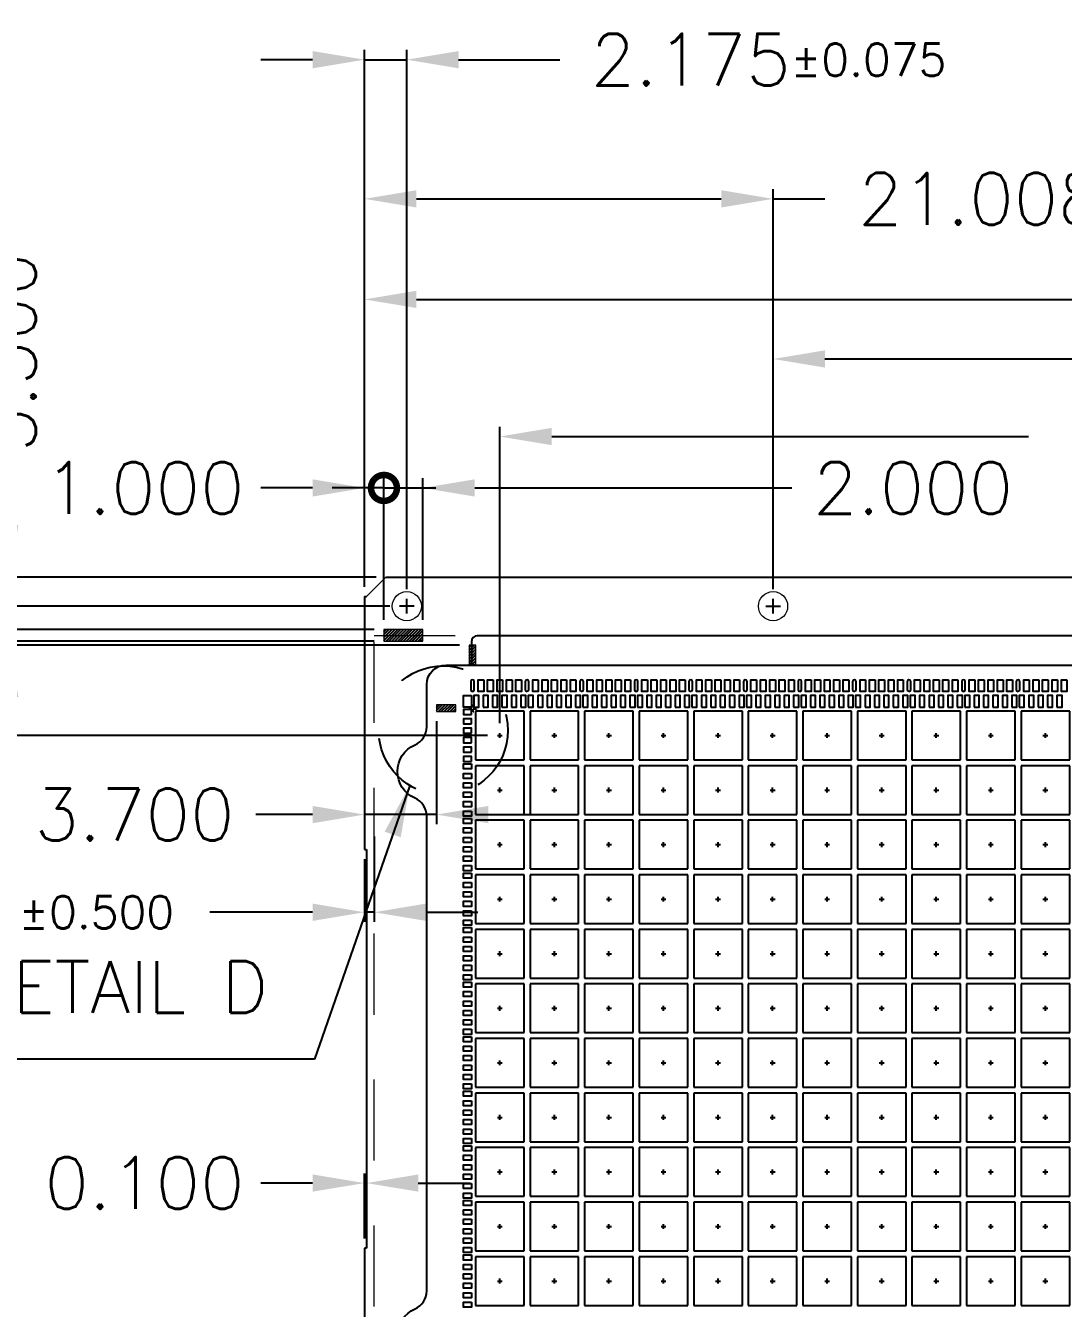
# Model space of a CAD drawing. Header units: millimetres. Extents: x 391.1 to 402, y 88.4 to 94.9.
# Drawn here: x 391.97 to 393.57, y 92.711 to 94.69 of the extents above; entities that cross this region are included whole.
import ezdxf
from ezdxf.enums import TextEntityAlignment as Align

# ---------------------------------------------------------------- set-up
doc = ezdxf.new("R2010")
doc.units = ezdxf.units.MM
doc.header["$LTSCALE"] = 0.5
doc.header["$PDMODE"] = 98
for name, pattern in [('CENTER', [50.8, 31.75, -6.35, 6.35, -6.35]), ('HIDDEN', [0.375, 0.25, -0.125]), ('PHANTOM2', [31.75, 15.875, -3.175, 3.175, -3.175, 3.175, -3.175])]:
    doc.linetypes.add(name, pattern=pattern)
for name, color, linetype in [('1D', 4, 'Continuous'), ('BTM', 7, 'HIDDEN'), ('CEN', 2, 'CENTER'), ('DIM', 3, 'Continuous'), ('MOLD', 6, 'Continuous'), ('PKG', 1, 'PHANTOM2')]:
    doc.layers.add(name, color=color, linetype=linetype)
doc.styles.add('SIMPLEX', font='simplex.shx', dxfattribs={"bigfont": 'AllInOneBig.shx'})
doc.dimstyles.new('SHEET1', dxfattribs={"dimtxt": 0.08, "dimasz": 0.08, "dimexe": 0.015, "dimexo": 0.015, "dimgap": 0.027, "dimtad": 1, "dimdec": 3, "dimlfac": 33.333333, "dimrnd": 0.0005, "dimzin": 1, "dimtxsty": 'SIMPLEX', "dimcen": 0.1905, "dimclrd": 256, "dimclre": 256, "dimclrt": 256, "dimazin": 3, "dimtp": 0.03, "dimtm": 0.05, "dimtfac": 0.8, "dimtdec": 3, "dimtmove": 0, "dimatfit": 3, "dimfxl": 0.05, "dimtzin": 4, "dimlwd": -1, "dimlwe": -1})

# ---------------------------------------------------------------- blocks, each defined once
blk = doc.blocks.new('_DotSmall')
at = {"color": 0, "linetype": 'ByBlock', "const_width": 0.5}
blk.add_lwpolyline([(-0.0625, 0, 1), (0.0625, 0, 1)], format="xyb", close=True, dxfattribs=at)
blk = doc.blocks.new('*D123')
at = {"layer": 'Defpoints', "color": 0, "ltscale": 0.1, "transparency": 16777216}
for p in [(392.4923, 93.9768), (392.4923, 93.8094), (392.5223, 93.7584)]:
    blk.add_point(p, dxfattribs=at)
at = {"layer": 'DIM', "ltscale": 0.1, "transparency": 16777216}
for p, q in [((392.4923, 93.8244), (392.4923, 93.9918)), ((392.5223, 93.7734), (392.5223, 93.9918)), ((392.4123, 93.9768), (392.3323, 93.9768)), ((392.5223, 93.9768), (392.4923, 93.9768)), ((392.5223, 93.9768), (392.6023, 93.9768))]:
    blk.add_line(p, q, dxfattribs=at)
blk.add_solid([(392.4123, 93.9901), (392.4123, 93.9635), (392.4923, 93.9768)], dxfattribs=at)
at = {"layer": 'DIM', "ltscale": 0.1, "transparency": 16777216, "xscale": 0.08, "yscale": 0.08, "zscale": 0.08, "rotation": 179.9999999999998}
blk.add_blockref('_DotSmall', (392.5223, 93.9768), dxfattribs=at)
at = {"layer": 'DIM', "ltscale": 0.1, "transparency": 16777216, "insert": (392.1529, 93.9768), "char_height": 0.08, "attachment_point": 5, "style": 'SIMPLEX'}
blk.add_mtext('\\A1;1.000', dxfattribs=at)
blk = doc.blocks.new('*D124')
at = {"layer": 'Defpoints', "color": 0, "ltscale": 0.1, "transparency": 16777216}
for p in [(392.5823, 93.9768), (392.5223, 93.7584), (392.5823, 93.7584)]:
    blk.add_point(p, dxfattribs=at)
at = {"layer": 'DIM', "ltscale": 0.1, "transparency": 16777216}
for p, q in [((392.5223, 93.7734), (392.5223, 93.9918)), ((392.5823, 93.7734), (392.5823, 93.9918)), ((392.5223, 93.9768), (392.4423, 93.9768)), ((392.5223, 93.9768), (392.5823, 93.9768)), ((392.6623, 93.9768), (393.1514, 93.9768))]:
    blk.add_line(p, q, dxfattribs=at)
blk.add_solid([(392.6623, 93.9901), (392.6623, 93.9635), (392.5823, 93.9768)], dxfattribs=at)
at = {"layer": 'DIM', "ltscale": 0.1, "transparency": 16777216, "xscale": 0.08, "yscale": 0.08, "zscale": 0.08, "rotation": 359.9999999999998}
blk.add_blockref('_DotSmall', (392.5223, 93.9768), dxfattribs=at)
at = {"layer": 'DIM', "ltscale": 0.1, "transparency": 16777216, "insert": (393.3384, 93.9768), "char_height": 0.08, "attachment_point": 5, "style": 'SIMPLEX'}
blk.add_mtext('\\A1;2.000', dxfattribs=at)
blk = doc.blocks.new('*D125')
at = {"layer": 'Defpoints', "color": 0, "ltscale": 0.1, "transparency": 16777216}
for p in [(393.1225, 94.4227), (392.4923, 93.8094), (393.1225, 93.8056)]:
    blk.add_point(p, dxfattribs=at)
at = {"layer": 'DIM', "ltscale": 0.1, "transparency": 16777216}
for p, q in [((392.4923, 93.8244), (392.4923, 94.4377)), ((393.1225, 93.8206), (393.1225, 94.4377)), ((392.5723, 94.4227), (393.0425, 94.4227)), ((393.1225, 94.4227), (393.2025, 94.4227))]:
    blk.add_line(p, q, dxfattribs=at)
for points in [[(392.5723, 94.436), (392.5723, 94.4093), (392.4923, 94.4227)], [(393.0425, 94.436), (393.0425, 94.4093), (393.1225, 94.4227)]]:
    blk.add_solid(points, dxfattribs=at)
at = {"layer": 'DIM', "ltscale": 0.1, "transparency": 16777216, "insert": (393.5623, 94.4227), "char_height": 0.08, "attachment_point": 5, "style": 'SIMPLEX'}
blk.add_mtext('\\A1;21.008\\H0.05;%%P0.075', dxfattribs=at)
blk = doc.blocks.new('*D126')
at = {"layer": 'Defpoints', "color": 0, "ltscale": 0.1, "transparency": 16777216}
for p in [(392.5575, 94.6373), (392.4923, 93.8094), (392.5575, 93.8056)]:
    blk.add_point(p, dxfattribs=at)
at = {"layer": 'DIM', "ltscale": 0.1, "transparency": 16777216}
for p, q in [((392.4923, 93.8244), (392.4923, 94.6523)), ((392.5575, 93.8206), (392.5575, 94.6523)), ((392.4123, 94.6373), (392.3323, 94.6373)), ((392.4923, 94.6373), (392.5575, 94.6373)), ((392.6375, 94.6373), (392.7937, 94.6373))]:
    blk.add_line(p, q, dxfattribs=at)
for points in [[(392.4123, 94.6506), (392.4123, 94.624), (392.4923, 94.6373)], [(392.6375, 94.6506), (392.6375, 94.624), (392.5575, 94.6373)]]:
    blk.add_solid(points, dxfattribs=at)
at = {"layer": 'DIM', "ltscale": 0.1, "transparency": 16777216, "insert": (393.1155, 94.6373), "char_height": 0.08, "attachment_point": 5, "style": 'SIMPLEX'}
blk.add_mtext('\\A1;2.175\\H0.05;%%P0.075', dxfattribs=at)
blk = doc.blocks.new('*D127')
at = {"layer": 'Defpoints', "color": 0, "ltscale": 0.1, "transparency": 16777216}
for p in [(391.9451, 93.8394), (392.5253, 93.8394), (392.6537, 93.7344)]:
    blk.add_point(p, dxfattribs=at)
at = {"layer": 'DIM', "ltscale": 0.1, "transparency": 16777216}
for p, q in [((391.9451, 93.9194), (391.9451, 93.9994)), ((392.5103, 93.8394), (391.9301, 93.8394)), ((391.9451, 93.7344), (391.9451, 93.8394)), ((392.6387, 93.7344), (391.9301, 93.7344)), ((391.9451, 93.6544), (391.9451, 93.5744))]:
    blk.add_line(p, q, dxfattribs=at)
for points in [[(391.9317, 93.9194), (391.9584, 93.9194), (391.9451, 93.8394)], [(391.9317, 93.6544), (391.9584, 93.6544), (391.9451, 93.7344)]]:
    blk.add_solid(points, dxfattribs=at)
at = {"layer": 'DIM', "ltscale": 0.1, "transparency": 16777216, "insert": (391.9451, 94.1864), "char_height": 0.08, "attachment_point": 5, "rotation": 90, "style": 'SIMPLEX'}
blk.add_mtext('\\A1;3.500', dxfattribs=at)
blk = doc.blocks.new('*D128')
at = {"layer": 'Defpoints', "color": 0, "ltscale": 0.1, "transparency": 16777216}
for p in [(391.8369, 93.8394), (392.5253, 93.8394), (392.5463, 93.7944)]:
    blk.add_point(p, dxfattribs=at)
at = {"layer": 'DIM', "ltscale": 0.1, "transparency": 16777216}
for p, q in [((391.8369, 93.9194), (391.8369, 93.9994)), ((392.5103, 93.8394), (391.8219, 93.8394)), ((391.8369, 93.7944), (391.8369, 93.8394)), ((392.5313, 93.7944), (391.8219, 93.7944)), ((391.8369, 93.7144), (391.8369, 93.6344))]:
    blk.add_line(p, q, dxfattribs=at)
for points in [[(391.8235, 93.9194), (391.8502, 93.9194), (391.8369, 93.8394)], [(391.8235, 93.7144), (391.8502, 93.7144), (391.8369, 93.7944)]]:
    blk.add_solid(points, dxfattribs=at)
at = {"layer": 'DIM', "ltscale": 0.1, "transparency": 16777216, "insert": (391.8369, 94.3212), "char_height": 0.08, "attachment_point": 5, "rotation": 90, "style": 'SIMPLEX'}
blk.add_mtext('\\A1;1.500\\H0.05;%%P0.025', dxfattribs=at)
blk = doc.blocks.new('*D129')
at = {"layer": 'Defpoints', "color": 0, "ltscale": 0.1, "transparency": 16777216}
for p in [(391.7283, 93.8394), (392.5253, 93.8394), (392.5223, 93.7584)]:
    blk.add_point(p, dxfattribs=at)
at = {"layer": 'DIM', "ltscale": 0.1, "transparency": 16777216}
for p, q in [((391.7283, 93.9194), (391.7283, 93.9994)), ((392.5103, 93.8394), (391.7133, 93.8394)), ((391.7283, 93.7584), (391.7283, 93.8394)), ((392.5073, 93.7584), (391.7133, 93.7584)), ((391.7283, 93.6784), (391.7283, 93.5984))]:
    blk.add_line(p, q, dxfattribs=at)
for points in [[(391.7149, 93.9194), (391.7416, 93.9194), (391.7283, 93.8394)], [(391.7149, 93.6784), (391.7416, 93.6784), (391.7283, 93.7584)]]:
    blk.add_solid(points, dxfattribs=at)
at = {"layer": 'DIM', "ltscale": 0.1, "transparency": 16777216, "insert": (391.7283, 94.1864), "char_height": 0.08, "attachment_point": 5, "rotation": 90, "style": 'SIMPLEX'}
blk.add_mtext('\\A1;2.700', dxfattribs=at)
blk = doc.blocks.new('*D130')
at = {"layer": 'Defpoints', "color": 0, "ltscale": 0.1, "transparency": 16777216}
for p in [(391.6167, 93.7584), (392.5223, 93.7584), (392.5223, 93.7404)]:
    blk.add_point(p, dxfattribs=at)
at = {"layer": 'DIM', "ltscale": 0.1, "transparency": 16777216}
for p, q in [((391.6167, 93.8384), (391.6167, 93.9184)), ((392.5073, 93.7584), (391.6017, 93.7584)), ((391.6167, 93.7404), (391.6167, 93.7584)), ((392.5073, 93.7404), (391.6017, 93.7404)), ((391.6167, 93.6604), (391.6167, 93.5804))]:
    blk.add_line(p, q, dxfattribs=at)
for points in [[(391.6034, 93.8384), (391.6301, 93.8384), (391.6167, 93.7584)], [(391.6034, 93.6604), (391.6301, 93.6604), (391.6167, 93.7404)]]:
    blk.add_solid(points, dxfattribs=at)
at = {"layer": 'DIM', "ltscale": 0.1, "transparency": 16777216, "insert": (391.6167, 94.1054), "char_height": 0.08, "attachment_point": 5, "rotation": 90, "style": 'SIMPLEX'}
blk.add_mtext('\\A1;0.600', dxfattribs=at)
blk = doc.blocks.new('*D131')
at = {"layer": 'Defpoints', "color": 0, "ltscale": 0.1, "transparency": 16777216}
for p in [(391.186, 93.8394), (392.5253, 93.8394), (392.5253, 91.4994)]:
    blk.add_point(p, dxfattribs=at)
at = {"layer": 'DIM', "ltscale": 0.1, "transparency": 16777216}
for p, q in [((392.5103, 93.8394), (391.171, 93.8394)), ((391.186, 93.7594), (391.186, 93.0369)), ((391.186, 91.5794), (391.186, 92.3019)), ((392.5103, 91.4994), (391.171, 91.4994))]:
    blk.add_line(p, q, dxfattribs=at)
for points in [[(391.1726, 93.7594), (391.1993, 93.7594), (391.186, 93.8394)], [(391.1726, 91.5794), (391.1993, 91.5794), (391.186, 91.4994)]]:
    blk.add_solid(points, dxfattribs=at)
at = {"layer": 'DIM', "ltscale": 0.1, "transparency": 16777216, "insert": (391.186, 92.6694), "char_height": 0.08, "attachment_point": 5, "rotation": 90, "style": 'SIMPLEX'}
blk.add_mtext('\\A1;78.000\\H0.05;%%P0.050', dxfattribs=at)
blk = doc.blocks.new('*D132')
at = {"layer": 'Defpoints', "color": 0, "ltscale": 0.1, "transparency": 16777216}
for p in [(392.6972, 93.595), (391.3269, 91.7437), (392.6972, 91.7437)]:
    blk.add_point(p, dxfattribs=at)
at = {"layer": 'DIM', "ltscale": 0.1, "transparency": 16777216}
for p, q in [((392.6822, 93.595), (391.3119, 93.595)), ((391.3269, 93.515), (391.3269, 93.4059)), ((391.3269, 91.8237), (391.3269, 91.9329)), ((392.6822, 91.7437), (391.3119, 91.7437))]:
    blk.add_line(p, q, dxfattribs=at)
for points in [[(391.3136, 93.515), (391.3402, 93.515), (391.3269, 93.595)], [(391.3136, 91.8237), (391.3402, 91.8237), (391.3269, 91.7437)]]:
    blk.add_solid(points, dxfattribs=at)
at = {"layer": 'DIM', "ltscale": 0.1, "transparency": 16777216, "insert": (391.3269, 92.6694), "char_height": 0.08, "attachment_point": 5, "rotation": 90, "style": 'SIMPLEX'}
blk.add_mtext('\\A1;(2.805{\\H0.05;%%p0.025}X22=)61.710', dxfattribs=at)
blk = doc.blocks.new('*D133')
at = {"layer": 'Defpoints', "color": 0, "ltscale": 0.1, "transparency": 16777216}
for p in [(392.4923, 93.6441), (392.6033, 93.6319), (392.6033, 93.473)]:
    blk.add_point(p, dxfattribs=at)
at = {"layer": 'DIM', "ltscale": 0.1, "transparency": 16777216}
for p, q in [((392.4923, 93.6291), (392.4923, 93.458)), ((392.6033, 93.6169), (392.6033, 93.458)), ((392.4123, 93.473), (392.3245, 93.473)), ((392.6033, 93.473), (392.4923, 93.473)), ((392.6833, 93.473), (392.7633, 93.473))]:
    blk.add_line(p, q, dxfattribs=at)
for points in [[(392.4123, 93.4863), (392.4123, 93.4597), (392.4923, 93.473)], [(392.6833, 93.4863), (392.6833, 93.4597), (392.6033, 93.473)]]:
    blk.add_solid(points, dxfattribs=at)
at = {"layer": 'DIM', "ltscale": 0.1, "transparency": 16777216, "insert": (392.1375, 93.473), "char_height": 0.08, "attachment_point": 5, "style": 'SIMPLEX'}
blk.add_mtext('\\A1;3.700', dxfattribs=at)
blk = doc.blocks.new('*D134')
at = {"layer": 'Defpoints', "color": 0, "ltscale": 0.1, "transparency": 16777216}
for p in [(392.5073, 93.4541), (392.4923, 93.4194), (392.5073, 93.3224)]:
    blk.add_point(p, dxfattribs=at)
at = {"layer": 'DIM', "ltscale": 0.1, "transparency": 16777216}
for p, q in [((392.5073, 93.4391), (392.5073, 93.3074)), ((392.4923, 93.4044), (392.4923, 93.3074)), ((392.4123, 93.3224), (392.2537, 93.3224)), ((392.5073, 93.3224), (392.4923, 93.3224)), ((392.5873, 93.3224), (392.6673, 93.3224))]:
    blk.add_line(p, q, dxfattribs=at)
for points in [[(392.4123, 93.3357), (392.4123, 93.309), (392.4923, 93.3224)], [(392.5873, 93.3357), (392.5873, 93.309), (392.5073, 93.3224)]]:
    blk.add_solid(points, dxfattribs=at)
at = {"layer": 'DIM', "ltscale": 0.1, "transparency": 16777216, "insert": (391.9243, 93.3224), "char_height": 0.08, "attachment_point": 5, "style": 'SIMPLEX'}
blk.add_mtext('\\A1;0.500\\H0.05;%%p0.500', dxfattribs=at)
blk = doc.blocks.new('*D140')
at = {"layer": 'Defpoints', "color": 0, "ltscale": 0.1, "transparency": 16777216}
for p in [(396.1511, 94.0561), (392.701, 93.5988), (396.1511, 93.5988)]:
    blk.add_point(p, dxfattribs=at)
at = {"layer": 'DIM', "ltscale": 0.1, "transparency": 16777216}
for p, q in [((392.701, 93.6138), (392.701, 94.0711)), ((396.1511, 93.6138), (396.1511, 94.0711)), ((392.781, 94.0561), (393.5167, 94.0561)), ((396.0711, 94.0561), (395.3354, 94.0561))]:
    blk.add_line(p, q, dxfattribs=at)
for points in [[(392.781, 94.0694), (392.781, 94.0428), (392.701, 94.0561)], [(396.0711, 94.0694), (396.0711, 94.0428), (396.1511, 94.0561)]]:
    blk.add_solid(points, dxfattribs=at)
at = {"layer": 'DIM', "ltscale": 0.1, "transparency": 16777216, "insert": (394.4261, 94.0561), "char_height": 0.08, "attachment_point": 5, "style": 'SIMPLEX'}
blk.add_mtext('\\A1;(2.805{\\H0.05;%%P0.025}X41=)115.005{\\H0.05;%%P0.050}', dxfattribs=at)
blk = doc.blocks.new('*D142')
at = {"layer": 'Defpoints', "color": 0, "ltscale": 0.1, "transparency": 16777216}
for p in [(400.2323, 94.2676), (392.4923, 93.8094), (400.2323, 93.8094)]:
    blk.add_point(p, dxfattribs=at)
at = {"layer": 'DIM', "ltscale": 0.1, "transparency": 16777216}
for p, q in [((392.4923, 93.8244), (392.4923, 94.2826)), ((400.2323, 93.8244), (400.2323, 94.2826)), ((392.5723, 94.2676), (395.0168, 94.2676)), ((400.1523, 94.2676), (395.8184, 94.2676))]:
    blk.add_line(p, q, dxfattribs=at)
for points in [[(392.5723, 94.2809), (392.5723, 94.2543), (392.4923, 94.2676)], [(400.1523, 94.2809), (400.1523, 94.2543), (400.2323, 94.2676)]]:
    blk.add_solid(points, dxfattribs=at)
at = {"layer": 'DIM', "ltscale": 0.1, "transparency": 16777216, "insert": (395.4176, 94.2676), "char_height": 0.08, "attachment_point": 5, "style": 'SIMPLEX'}
blk.add_mtext('\\A1;258.000\\H0.05;%%p0.100', dxfattribs=at)
blk = doc.blocks.new('*D155')
at = {"layer": 'Defpoints', "color": 0, "ltscale": 0.1, "transparency": 16777216}
for p in [(399.602, 94.1757), (393.1225, 93.8056), (399.602, 93.8056)]:
    blk.add_point(p, dxfattribs=at)
at = {"layer": 'DIM', "ltscale": 0.1, "transparency": 16777216}
for p, q in [((393.1225, 93.8206), (393.1225, 94.1907)), ((399.602, 93.8206), (399.602, 94.1907)), ((393.2025, 94.1757), (396.4193, 94.1757)), ((399.522, 94.1757), (398.2991, 94.1757))]:
    blk.add_line(p, q, dxfattribs=at)
for points in [[(393.2025, 94.189), (393.2025, 94.1624), (393.1225, 94.1757)], [(399.522, 94.189), (399.522, 94.1624), (399.602, 94.1757)]]:
    blk.add_solid(points, dxfattribs=at)
at = {"layer": 'DIM', "ltscale": 0.1, "transparency": 16777216, "insert": (397.3592, 94.1757), "char_height": 0.08, "attachment_point": 5, "style": 'SIMPLEX'}
blk.add_mtext('\\A1;(19.635{\\H0.05;%%P0.025}X11=)215.985{\\H0.05;%%P0.050}', dxfattribs=at)
blk = doc.blocks.new('*D158')
at = {"layer": 'Defpoints', "color": 0, "ltscale": 0.1, "transparency": 16777216}
for p in [(392.4923, 92.9047), (392.4923, 92.8044), (392.4953, 92.8044)]:
    blk.add_point(p, dxfattribs=at)
at = {"layer": 'DIM', "linetype": 'ByBlock', "ltscale": 0.1, "transparency": 16777216}
for p, q in [((392.4123, 92.9047), (392.3323, 92.9047)), ((392.4923, 92.8194), (392.4923, 92.9197)), ((392.4953, 92.9047), (392.4923, 92.9047)), ((392.4953, 92.8194), (392.4953, 92.9197)), ((392.5753, 92.9047), (392.6553, 92.9047))]:
    blk.add_line(p, q, dxfattribs=at)
at = {"layer": 'DIM', "ltscale": 0.1, "transparency": 16777216}
for points in [[(392.4123, 92.918), (392.4123, 92.8914), (392.4923, 92.9047)], [(392.5753, 92.918), (392.5753, 92.8914), (392.4953, 92.9047)]]:
    blk.add_solid(points, dxfattribs=at)
at = {"layer": 'DIM', "ltscale": 0.1, "transparency": 16777216, "insert": (392.1529, 92.9047), "char_height": 0.08, "attachment_point": 5, "style": 'SIMPLEX'}
blk.add_mtext('\\A1;0.100', dxfattribs=at)
blk = doc.blocks.new('*U101')
at = {"layer": 'CEN', "ltscale": 0.005}
for p, q in [((-0.00375, 0), (0.00375, 0)), ((0, -0.00375), (0, 0.00375))]:
    blk.add_line(p, q, dxfattribs=at)
at = {"layer": 'PKG', "ltscale": 0.05}
blk.add_lwpolyline([(-0.0375, -0.0375), (0.0375, -0.0375), (0.0375, 0.0375), (-0.0375, 0.0375)], close=True, dxfattribs=at)
blk = doc.blocks.new('*U102')
at = {"color": 0, "linetype": 'ByBlock', "lineweight": -2, "transparency": 16777216}
for p in [(0, 1.8513), (0.08415, 1.8513), (0.1683, 1.8513), (0.25245, 1.8513), (0.3366, 1.8513), (0.42075, 1.8513), (0.5049, 1.8513), (0.58905, 1.8513), (0.6732, 1.8513), (0.75735, 1.8513), (0.8415, 1.8513), (0, 1.76715), (0.08415, 1.76715), (0.1683, 1.76715), (0.25245, 1.76715), (0.3366, 1.76715), (0.42075, 1.76715), (0.5049, 1.76715), (0.58905, 1.76715), (0.6732, 1.76715), (0.75735, 1.76715), (0.8415, 1.76715), (0, 1.683), (0.08415, 1.683), (0.1683, 1.683), (0.25245, 1.683), (0.3366, 1.683), (0.42075, 1.683), (0.5049, 1.683), (0.58905, 1.683), (0.6732, 1.683), (0.75735, 1.683), (0.8415, 1.683), (0, 1.59885), (0.08415, 1.59885), (0.1683, 1.59885), (0.25245, 1.59885), (0.3366, 1.59885), (0.42075, 1.59885), (0.5049, 1.59885), (0.58905, 1.59885), (0.6732, 1.59885), (0.75735, 1.59885), (0.8415, 1.59885), (0, 1.5147), (0.08415, 1.5147), (0.1683, 1.5147), (0.25245, 1.5147), (0.3366, 1.5147), (0.42075, 1.5147), (0.5049, 1.5147), (0.58905, 1.5147), (0.6732, 1.5147), (0.75735, 1.5147), (0.8415, 1.5147), (0, 1.43055), (0.08415, 1.43055), (0.1683, 1.43055), (0.25245, 1.43055), (0.3366, 1.43055), (0.42075, 1.43055), (0.5049, 1.43055), (0.58905, 1.43055), (0.6732, 1.43055), (0.75735, 1.43055), (0.8415, 1.43055), (0, 1.3464), (0.08415, 1.3464), (0.1683, 1.3464), (0.25245, 1.3464), (0.3366, 1.3464), (0.42075, 1.3464), (0.5049, 1.3464), (0.58905, 1.3464), (0.6732, 1.3464), (0.75735, 1.3464), (0.8415, 1.3464), (0, 1.26225), (0.08415, 1.26225), (0.1683, 1.26225), (0.25245, 1.26225), (0.3366, 1.26225), (0.42075, 1.26225), (0.5049, 1.26225), (0.58905, 1.26225), (0.6732, 1.26225), (0.75735, 1.26225), (0.8415, 1.26225), (0, 1.1781), (0.08415, 1.1781), (0.1683, 1.1781), (0.25245, 1.1781), (0.3366, 1.1781), (0.42075, 1.1781), (0.5049, 1.1781), (0.58905, 1.1781), (0.6732, 1.1781), (0.75735, 1.1781), (0.8415, 1.1781), (0, 1.09395), (0.08415, 1.09395), (0.1683, 1.09395), (0.25245, 1.09395), (0.3366, 1.09395), (0.42075, 1.09395), (0.5049, 1.09395), (0.58905, 1.09395), (0.6732, 1.09395), (0.75735, 1.09395), (0.8415, 1.09395), (0, 1.0098), (0.08415, 1.0098), (0.1683, 1.0098), (0.25245, 1.0098), (0.3366, 1.0098), (0.42075, 1.0098), (0.5049, 1.0098), (0.58905, 1.0098), (0.6732, 1.0098), (0.75735, 1.0098), (0.8415, 1.0098)]:
    blk.add_blockref('*U101', p, dxfattribs=at)

msp = doc.modelspace()

# ---------------------------------------------------------------- hatches: boundary and pattern name
at = {"ltscale": 0.1}
h = msp.add_hatch(dxfattribs=at)
h.set_pattern_fill('ANSI31', color=256, scale=0.001, style=0)
h.set_pattern_definition([(45, (396.3622512, 92.6693945), (-0.002245064, 0.002245064), [])])
h.paths.add_polyline_path([(392.582251, 93.758395), (392.522251, 93.758395), (392.522251, 93.749395), (392.582251, 93.749395)])
h.paths.add_polyline_path([(392.582251, 93.749395), (392.522251, 93.749395), (392.522251, 93.740395), (392.582251, 93.740395)])
h = msp.add_hatch(dxfattribs=at)
h.set_pattern_fill('ANSI31', color=256, scale=0.001, style=0)
h.set_pattern_definition([(45, (396.275101, 92.6693945), (-0.002245064, 0.002245064), [])])
h.paths.add_polyline_path([(392.664151, 93.734395), (392.653651, 93.734395), (392.653651, 93.718645), (392.664151, 93.718645)])
h.paths.add_polyline_path([(392.664151, 93.718645), (392.653651, 93.718645), (392.653651, 93.711412), (392.664151, 93.711412)])
h.paths.add_polyline_path([(392.664151, 93.711412), (392.653651, 93.711412), (392.653651, 93.704395), (392.664151, 93.704395)])
h = msp.add_hatch(dxfattribs=at)
h.set_pattern_fill('ANSI31', color=256, scale=0.001, style=0)
h.set_pattern_definition([(45, (396.3712518, 92.6687154), (-0.002245064, 0.002245064), [])])
h.paths.add_polyline_path([(392.633251, 93.63187), (392.603251, 93.63187), (392.603251, 93.64237), (392.633251, 93.64237)])

# ---------------------------------------------------------------- linework, layer by layer
at = {"lineweight": 0, "ltscale": 0.1}
msp.add_line((392.525251, 93.839395), (392.495251, 93.809395), dxfattribs=at)
at = {"ltscale": 0.3}
for p, q in [((392.525251, 93.839395), (400.199251, 93.839395)), ((392.492251, 93.809395), (392.492251, 93.419395)), ((392.495251, 92.804395), (392.492251, 92.804395)), ((392.492251, 92.804395), (392.492251, 92.534395))]:
    msp.add_line(p, q, dxfattribs=at)
at = {"ltscale": 0.1}
for p, q in [((392.492251, 93.809395), (392.495251, 93.809395)), ((392.492251, 93.419395), (392.495251, 93.419395)), ((392.495251, 93.419395), (392.495251, 92.804395))]:
    msp.add_line(p, q, dxfattribs=at)
at = {"color": 1, "ltscale": 0.1}
for p, q in [((392.568751, 93.794395), (392.546251, 93.794395)), ((392.557501, 93.783145), (392.557501, 93.805645)), ((393.111226, 93.794395), (393.133726, 93.794395)), ((393.122476, 93.783145), (393.122476, 93.805645))]:
    msp.add_line(p, q, dxfattribs=at)
at = {"linetype": 'HIDDEN', "lineweight": 0}
for points in [[(392.582251, 93.758395), (392.522251, 93.758395), (392.522251, 93.740395), (392.582251, 93.740395)], [(392.653651, 93.704395), (392.664151, 93.704395), (392.664151, 93.734395), (392.653651, 93.734395)], [(392.603251, 93.64237), (392.603251, 93.63187), (392.633251, 93.63187), (392.633251, 93.64237)]]:
    msp.add_lwpolyline(points, close=True, dxfattribs=at)
at = {"color": 2, "linetype": 'HIDDEN', "lineweight": 0}
msp.add_lwpolyline([(392.507251, 93.749395), (400.217251, 93.749395), (400.217251, 91.589395), (392.507251, 91.589395)], close=True, dxfattribs=at)
at = {"color": 6, "linetype": 'Continuous', "lineweight": 25}
msp.add_lwpolyline([(396.194852, 93.703645), (396.194852, 93.739645, 0.41421356), (396.185852, 93.748645), (392.666251, 93.748645, 0.41421356), (392.657251, 93.739645), (392.657251, 93.703645)], format="xyb", dxfattribs=at)
at = {"ltscale": 0.1}
for points in [[(392.658901, 93.66292), (392.658901, 93.66292, 0.41421356), (392.661601, 93.66562), (392.661601, 93.67822, 0.41421356), (392.658901, 93.68092), (392.658901, 93.68092, 0.41421356), (392.656201, 93.67822), (392.656201, 93.66562, 0.41421356)], [(392.743051, 93.66292), (392.743051, 93.66292, 0.41421356), (392.745751, 93.66562), (392.745751, 93.67822, 0.41421356), (392.743051, 93.68092), (392.743051, 93.68092, 0.41421356), (392.740351, 93.67822), (392.740351, 93.66562, 0.41421356)], [(392.827201, 93.66292), (392.827201, 93.66292, 0.41421356), (392.829901, 93.66562), (392.829901, 93.67822, 0.41421356), (392.827201, 93.68092), (392.827201, 93.68092, 0.41421356), (392.824501, 93.67822), (392.824501, 93.66562, 0.41421356)], [(392.911351, 93.66292), (392.911351, 93.66292, 0.41421356), (392.914051, 93.66562), (392.914051, 93.67822, 0.41421356), (392.911351, 93.68092), (392.911351, 93.68092, 0.41421356), (392.908651, 93.67822), (392.908651, 93.66562, 0.41421356)], [(392.995501, 93.66292), (392.995501, 93.66292, 0.41421356), (392.998201, 93.66562), (392.998201, 93.67822, 0.41421356), (392.995501, 93.68092), (392.995501, 93.68092, 0.41421356), (392.992801, 93.67822), (392.992801, 93.66562, 0.41421356)], [(393.079651, 93.66292), (393.079651, 93.66292, 0.41421356), (393.082351, 93.66562), (393.082351, 93.67822, 0.41421356), (393.079651, 93.68092), (393.079651, 93.68092, 0.41421356), (393.076951, 93.67822), (393.076951, 93.66562, 0.41421356)], [(393.163801, 93.66292), (393.163801, 93.66292, 0.41421356), (393.166501, 93.66562), (393.166501, 93.67822, 0.41421356), (393.163801, 93.68092), (393.163801, 93.68092, 0.41421356), (393.161101, 93.67822), (393.161101, 93.66562, 0.41421356)], [(393.247951, 93.66292), (393.247951, 93.66292, 0.41421356), (393.250651, 93.66562), (393.250651, 93.67822, 0.41421356), (393.247951, 93.68092), (393.247951, 93.68092, 0.41421356), (393.245251, 93.67822), (393.245251, 93.66562, 0.41421356)], [(393.332101, 93.66292), (393.332101, 93.66292, 0.41421356), (393.334801, 93.66562), (393.334801, 93.67822, 0.41421356), (393.332101, 93.68092), (393.332101, 93.68092, 0.41421356), (393.329401, 93.67822), (393.329401, 93.66562, 0.41421356)], [(393.416251, 93.66292), (393.416251, 93.66292, 0.41421356), (393.418951, 93.66562), (393.418951, 93.67822, 0.41421356), (393.416251, 93.68092), (393.416251, 93.68092, 0.41421356), (393.413551, 93.67822), (393.413551, 93.66562, 0.41421356)], [(393.500401, 93.66292), (393.500401, 93.66292, 0.41421356), (393.503101, 93.66562), (393.503101, 93.67822, 0.41421356), (393.500401, 93.68092), (393.500401, 93.68092, 0.41421356), (393.497701, 93.67822), (393.497701, 93.66562, 0.41421356)]]:
    msp.add_lwpolyline(points, format="xyb", close=True, dxfattribs=at)
for points in [[(392.676151, 93.68092), (392.676151, 93.66292), (392.667601, 93.66292), (392.667601, 93.68092)], [(392.690701, 93.68092), (392.690701, 93.66292), (392.682151, 93.66292), (392.682151, 93.68092)], [(392.705251, 93.68092), (392.705251, 93.66292), (392.696701, 93.66292), (392.696701, 93.68092)], [(392.719801, 93.68092), (392.719801, 93.66292), (392.711251, 93.66292), (392.711251, 93.68092)], [(392.734351, 93.68092), (392.734351, 93.66292), (392.725801, 93.66292), (392.725801, 93.68092)], [(392.760301, 93.68092), (392.760301, 93.66292), (392.751751, 93.66292), (392.751751, 93.68092)], [(392.774851, 93.68092), (392.774851, 93.66292), (392.766301, 93.66292), (392.766301, 93.68092)], [(392.789401, 93.68092), (392.789401, 93.66292), (392.780851, 93.66292), (392.780851, 93.68092)], [(392.803951, 93.68092), (392.803951, 93.66292), (392.795401, 93.66292), (392.795401, 93.68092)], [(392.818501, 93.68092), (392.818501, 93.66292), (392.809951, 93.66292), (392.809951, 93.68092)], [(392.844451, 93.68092), (392.844451, 93.66292), (392.835901, 93.66292), (392.835901, 93.68092)], [(392.859001, 93.68092), (392.859001, 93.66292), (392.850451, 93.66292), (392.850451, 93.68092)], [(392.873551, 93.68092), (392.873551, 93.66292), (392.865001, 93.66292), (392.865001, 93.68092)], [(392.888101, 93.68092), (392.888101, 93.66292), (392.879551, 93.66292), (392.879551, 93.68092)], [(392.902651, 93.68092), (392.902651, 93.66292), (392.894101, 93.66292), (392.894101, 93.68092)], [(392.928601, 93.68092), (392.928601, 93.66292), (392.920051, 93.66292), (392.920051, 93.68092)], [(392.943151, 93.68092), (392.943151, 93.66292), (392.934601, 93.66292), (392.934601, 93.68092)], [(392.957701, 93.68092), (392.957701, 93.66292), (392.949151, 93.66292), (392.949151, 93.68092)], [(392.972251, 93.68092), (392.972251, 93.66292), (392.963701, 93.66292), (392.963701, 93.68092)], [(392.986801, 93.68092), (392.986801, 93.66292), (392.978251, 93.66292), (392.978251, 93.68092)], [(393.012751, 93.68092), (393.012751, 93.66292), (393.004201, 93.66292), (393.004201, 93.68092)], [(393.027301, 93.68092), (393.027301, 93.66292), (393.018751, 93.66292), (393.018751, 93.68092)], [(393.041851, 93.68092), (393.041851, 93.66292), (393.033301, 93.66292), (393.033301, 93.68092)], [(393.056401, 93.68092), (393.056401, 93.66292), (393.047851, 93.66292), (393.047851, 93.68092)], [(393.070951, 93.68092), (393.070951, 93.66292), (393.062401, 93.66292), (393.062401, 93.68092)], [(393.096901, 93.68092), (393.096901, 93.66292), (393.088351, 93.66292), (393.088351, 93.68092)], [(393.111451, 93.68092), (393.111451, 93.66292), (393.102901, 93.66292), (393.102901, 93.68092)], [(393.126001, 93.68092), (393.126001, 93.66292), (393.117451, 93.66292), (393.117451, 93.68092)], [(393.140551, 93.68092), (393.140551, 93.66292), (393.132001, 93.66292), (393.132001, 93.68092)], [(393.155101, 93.68092), (393.155101, 93.66292), (393.146551, 93.66292), (393.146551, 93.68092)], [(393.181051, 93.68092), (393.181051, 93.66292), (393.172501, 93.66292), (393.172501, 93.68092)], [(393.195601, 93.68092), (393.195601, 93.66292), (393.187051, 93.66292), (393.187051, 93.68092)], [(393.210151, 93.68092), (393.210151, 93.66292), (393.201601, 93.66292), (393.201601, 93.68092)], [(393.224701, 93.68092), (393.224701, 93.66292), (393.216151, 93.66292), (393.216151, 93.68092)], [(393.239251, 93.68092), (393.239251, 93.66292), (393.230701, 93.66292), (393.230701, 93.68092)], [(393.265201, 93.68092), (393.265201, 93.66292), (393.256651, 93.66292), (393.256651, 93.68092)], [(393.279751, 93.68092), (393.279751, 93.66292), (393.271201, 93.66292), (393.271201, 93.68092)], [(393.294301, 93.68092), (393.294301, 93.66292), (393.285751, 93.66292), (393.285751, 93.68092)], [(393.308851, 93.68092), (393.308851, 93.66292), (393.300301, 93.66292), (393.300301, 93.68092)], [(393.323401, 93.68092), (393.323401, 93.66292), (393.314851, 93.66292), (393.314851, 93.68092)], [(393.349351, 93.68092), (393.349351, 93.66292), (393.340801, 93.66292), (393.340801, 93.68092)], [(393.363901, 93.68092), (393.363901, 93.66292), (393.355351, 93.66292), (393.355351, 93.68092)], [(393.378451, 93.68092), (393.378451, 93.66292), (393.369901, 93.66292), (393.369901, 93.68092)], [(393.393001, 93.68092), (393.393001, 93.66292), (393.384451, 93.66292), (393.384451, 93.68092)], [(393.407551, 93.68092), (393.407551, 93.66292), (393.399001, 93.66292), (393.399001, 93.68092)], [(393.433501, 93.68092), (393.433501, 93.66292), (393.424951, 93.66292), (393.424951, 93.68092)], [(393.448051, 93.68092), (393.448051, 93.66292), (393.439501, 93.66292), (393.439501, 93.68092)], [(393.462601, 93.68092), (393.462601, 93.66292), (393.454051, 93.66292), (393.454051, 93.68092)], [(393.477151, 93.68092), (393.477151, 93.66292), (393.468601, 93.66292), (393.468601, 93.68092)], [(393.491701, 93.68092), (393.491701, 93.66292), (393.483151, 93.66292), (393.483151, 93.68092)], [(393.517651, 93.68092), (393.517651, 93.66292), (393.509101, 93.66292), (393.509101, 93.68092)], [(393.532201, 93.68092), (393.532201, 93.66292), (393.523651, 93.66292), (393.523651, 93.68092)], [(393.546751, 93.68092), (393.546751, 93.66292), (393.538201, 93.66292), (393.538201, 93.68092)], [(393.561301, 93.68092), (393.561301, 93.66292), (393.552751, 93.66292), (393.552751, 93.68092)], [(393.575851, 93.68092), (393.575851, 93.66292), (393.567301, 93.66292), (393.567301, 93.68092)], [(392.657101, 93.65692), (392.657101, 93.63892), (392.645101, 93.63892), (392.645101, 93.65692)], [(392.660701, 93.63892), (392.668501, 93.63892), (392.668501, 93.65692), (392.660701, 93.65692)], [(392.675251, 93.63892), (392.683051, 93.63892), (392.683051, 93.65692), (392.675251, 93.65692)], [(392.689801, 93.63892), (392.697601, 93.63892), (392.697601, 93.65692), (392.689801, 93.65692)], [(392.704351, 93.63892), (392.712151, 93.63892), (392.712151, 93.65692), (392.704351, 93.65692)], [(392.718901, 93.63892), (392.726701, 93.63892), (392.726701, 93.65692), (392.718901, 93.65692)], [(392.733451, 93.63892), (392.741251, 93.63892), (392.741251, 93.65692), (392.733451, 93.65692)], [(392.744851, 93.63892), (392.752651, 93.63892), (392.752651, 93.65692), (392.744851, 93.65692)], [(392.759401, 93.63892), (392.767201, 93.63892), (392.767201, 93.65692), (392.759401, 93.65692)], [(392.773951, 93.63892), (392.781751, 93.63892), (392.781751, 93.65692), (392.773951, 93.65692)], [(392.788501, 93.63892), (392.796301, 93.63892), (392.796301, 93.65692), (392.788501, 93.65692)], [(392.803051, 93.63892), (392.810851, 93.63892), (392.810851, 93.65692), (392.803051, 93.65692)], [(392.817601, 93.63892), (392.825401, 93.63892), (392.825401, 93.65692), (392.817601, 93.65692)], [(392.829001, 93.63892), (392.836801, 93.63892), (392.836801, 93.65692), (392.829001, 93.65692)], [(392.843551, 93.63892), (392.851351, 93.63892), (392.851351, 93.65692), (392.843551, 93.65692)], [(392.858101, 93.63892), (392.865901, 93.63892), (392.865901, 93.65692), (392.858101, 93.65692)], [(392.872651, 93.63892), (392.880451, 93.63892), (392.880451, 93.65692), (392.872651, 93.65692)], [(392.887201, 93.63892), (392.895001, 93.63892), (392.895001, 93.65692), (392.887201, 93.65692)], [(392.901751, 93.63892), (392.909551, 93.63892), (392.909551, 93.65692), (392.901751, 93.65692)], [(392.913151, 93.63892), (392.920951, 93.63892), (392.920951, 93.65692), (392.913151, 93.65692)], [(392.927701, 93.63892), (392.935501, 93.63892), (392.935501, 93.65692), (392.927701, 93.65692)], [(392.942251, 93.63892), (392.950051, 93.63892), (392.950051, 93.65692), (392.942251, 93.65692)], [(392.956801, 93.63892), (392.964601, 93.63892), (392.964601, 93.65692), (392.956801, 93.65692)], [(392.971351, 93.63892), (392.979151, 93.63892), (392.979151, 93.65692), (392.971351, 93.65692)], [(392.985901, 93.63892), (392.993701, 93.63892), (392.993701, 93.65692), (392.985901, 93.65692)], [(392.997301, 93.63892), (393.005101, 93.63892), (393.005101, 93.65692), (392.997301, 93.65692)], [(393.011851, 93.63892), (393.019651, 93.63892), (393.019651, 93.65692), (393.011851, 93.65692)], [(393.026401, 93.63892), (393.034201, 93.63892), (393.034201, 93.65692), (393.026401, 93.65692)], [(393.040951, 93.63892), (393.048751, 93.63892), (393.048751, 93.65692), (393.040951, 93.65692)], [(393.055501, 93.63892), (393.063301, 93.63892), (393.063301, 93.65692), (393.055501, 93.65692)], [(393.070051, 93.63892), (393.077851, 93.63892), (393.077851, 93.65692), (393.070051, 93.65692)], [(393.081451, 93.63892), (393.089251, 93.63892), (393.089251, 93.65692), (393.081451, 93.65692)], [(393.096001, 93.63892), (393.103801, 93.63892), (393.103801, 93.65692), (393.096001, 93.65692)], [(393.110551, 93.63892), (393.118351, 93.63892), (393.118351, 93.65692), (393.110551, 93.65692)], [(393.125101, 93.63892), (393.132901, 93.63892), (393.132901, 93.65692), (393.125101, 93.65692)], [(393.139651, 93.63892), (393.147451, 93.63892), (393.147451, 93.65692), (393.139651, 93.65692)], [(393.154201, 93.63892), (393.162001, 93.63892), (393.162001, 93.65692), (393.154201, 93.65692)], [(393.165601, 93.63892), (393.173401, 93.63892), (393.173401, 93.65692), (393.165601, 93.65692)], [(393.180151, 93.63892), (393.187951, 93.63892), (393.187951, 93.65692), (393.180151, 93.65692)], [(393.194701, 93.63892), (393.202501, 93.63892), (393.202501, 93.65692), (393.194701, 93.65692)], [(393.209251, 93.63892), (393.217051, 93.63892), (393.217051, 93.65692), (393.209251, 93.65692)], [(393.223801, 93.63892), (393.231601, 93.63892), (393.231601, 93.65692), (393.223801, 93.65692)], [(393.238351, 93.63892), (393.246151, 93.63892), (393.246151, 93.65692), (393.238351, 93.65692)], [(393.249751, 93.63892), (393.257551, 93.63892), (393.257551, 93.65692), (393.249751, 93.65692)], [(393.264301, 93.63892), (393.272101, 93.63892), (393.272101, 93.65692), (393.264301, 93.65692)], [(393.278851, 93.63892), (393.286651, 93.63892), (393.286651, 93.65692), (393.278851, 93.65692)], [(393.293401, 93.63892), (393.301201, 93.63892), (393.301201, 93.65692), (393.293401, 93.65692)], [(393.307951, 93.63892), (393.315751, 93.63892), (393.315751, 93.65692), (393.307951, 93.65692)], [(393.322501, 93.63892), (393.330301, 93.63892), (393.330301, 93.65692), (393.322501, 93.65692)], [(393.333901, 93.63892), (393.341701, 93.63892), (393.341701, 93.65692), (393.333901, 93.65692)], [(393.348451, 93.63892), (393.356251, 93.63892), (393.356251, 93.65692), (393.348451, 93.65692)], [(393.363001, 93.63892), (393.370801, 93.63892), (393.370801, 93.65692), (393.363001, 93.65692)], [(393.377551, 93.63892), (393.385351, 93.63892), (393.385351, 93.65692), (393.377551, 93.65692)], [(393.392101, 93.63892), (393.399901, 93.63892), (393.399901, 93.65692), (393.392101, 93.65692)], [(393.406651, 93.63892), (393.414451, 93.63892), (393.414451, 93.65692), (393.406651, 93.65692)], [(393.418051, 93.63892), (393.425851, 93.63892), (393.425851, 93.65692), (393.418051, 93.65692)], [(393.432601, 93.63892), (393.440401, 93.63892), (393.440401, 93.65692), (393.432601, 93.65692)], [(393.447151, 93.63892), (393.454951, 93.63892), (393.454951, 93.65692), (393.447151, 93.65692)], [(393.461701, 93.63892), (393.469501, 93.63892), (393.469501, 93.65692), (393.461701, 93.65692)], [(393.476251, 93.63892), (393.484051, 93.63892), (393.484051, 93.65692), (393.476251, 93.65692)], [(393.490801, 93.63892), (393.498601, 93.63892), (393.498601, 93.65692), (393.490801, 93.65692)], [(393.502201, 93.63892), (393.510001, 93.63892), (393.510001, 93.65692), (393.502201, 93.65692)], [(393.516751, 93.63892), (393.524551, 93.63892), (393.524551, 93.65692), (393.516751, 93.65692)], [(393.531301, 93.63892), (393.539101, 93.63892), (393.539101, 93.65692), (393.531301, 93.65692)], [(393.545851, 93.63892), (393.553651, 93.63892), (393.553651, 93.65692), (393.545851, 93.65692)], [(393.560401, 93.63892), (393.568201, 93.63892), (393.568201, 93.65692), (393.560401, 93.65692)]]:
    msp.add_lwpolyline(points, close=True, dxfattribs=at)
at = {"ltscale": 0.015}
for points in [[(392.657101, 93.62752), (392.657101, 93.63532), (392.645101, 93.63532), (392.645101, 93.62752)], [(392.657101, 93.61297), (392.657101, 93.62077), (392.645101, 93.62077), (392.645101, 93.61297)], [(392.657101, 93.59842), (392.657101, 93.60622), (392.645101, 93.60622), (392.645101, 93.59842)], [(392.657101, 93.58387), (392.657101, 93.59167), (392.645101, 93.59167), (392.645101, 93.58387)], [(392.657101, 93.56932), (392.657101, 93.57712), (392.645101, 93.57712), (392.645101, 93.56932)], [(392.657101, 93.55477), (392.657101, 93.56257), (392.645101, 93.56257), (392.645101, 93.55477)], [(392.657101, 93.55117), (392.657101, 93.54337), (392.645101, 93.54337), (392.645101, 93.55117)], [(392.657101, 93.53662), (392.657101, 93.52882), (392.645101, 93.52882), (392.645101, 93.53662)], [(392.657101, 93.52207), (392.657101, 93.51427), (392.645101, 93.51427), (392.645101, 93.52207)], [(392.657101, 93.50752), (392.657101, 93.49972), (392.645101, 93.49972), (392.645101, 93.50752)], [(392.657101, 93.49297), (392.657101, 93.48517), (392.645101, 93.48517), (392.645101, 93.49297)], [(392.657101, 93.47842), (392.657101, 93.47062), (392.645101, 93.47062), (392.645101, 93.47842)], [(392.657101, 93.46702), (392.657101, 93.45922), (392.645101, 93.45922), (392.645101, 93.46702)], [(392.657101, 93.45247), (392.657101, 93.44467), (392.645101, 93.44467), (392.645101, 93.45247)], [(392.657101, 93.43792), (392.657101, 93.43012), (392.645101, 93.43012), (392.645101, 93.43792)], [(392.657101, 93.42337), (392.657101, 93.41557), (392.645101, 93.41557), (392.645101, 93.42337)], [(392.657101, 93.40882), (392.657101, 93.40102), (392.645101, 93.40102), (392.645101, 93.40882)], [(392.657101, 93.39427), (392.657101, 93.38647), (392.645101, 93.38647), (392.645101, 93.39427)], [(392.657101, 93.38287), (392.657101, 93.37507), (392.645101, 93.37507), (392.645101, 93.38287)], [(392.657101, 93.36832), (392.657101, 93.36052), (392.645101, 93.36052), (392.645101, 93.36832)], [(392.657101, 93.35377), (392.657101, 93.34597), (392.645101, 93.34597), (392.645101, 93.35377)], [(392.657101, 93.33922), (392.657101, 93.33142), (392.645101, 93.33142), (392.645101, 93.33922)], [(392.657101, 93.32467), (392.657101, 93.31687), (392.645101, 93.31687), (392.645101, 93.32467)], [(392.657101, 93.31012), (392.657101, 93.30232), (392.645101, 93.30232), (392.645101, 93.31012)], [(392.657101, 93.29872), (392.657101, 93.29092), (392.645101, 93.29092), (392.645101, 93.29872)], [(392.657101, 93.28417), (392.657101, 93.27637), (392.645101, 93.27637), (392.645101, 93.28417)], [(392.657101, 93.26962), (392.657101, 93.26182), (392.645101, 93.26182), (392.645101, 93.26962)], [(392.657101, 93.25507), (392.657101, 93.24727), (392.645101, 93.24727), (392.645101, 93.25507)], [(392.657101, 93.24052), (392.657101, 93.23272), (392.645101, 93.23272), (392.645101, 93.24052)], [(392.657101, 93.22597), (392.657101, 93.21817), (392.645101, 93.21817), (392.645101, 93.22597)], [(392.657101, 93.21457), (392.657101, 93.20677), (392.645101, 93.20677), (392.645101, 93.21457)], [(392.657101, 93.20002), (392.657101, 93.19222), (392.645101, 93.19222), (392.645101, 93.20002)], [(392.657101, 93.18547), (392.657101, 93.17767), (392.645101, 93.17767), (392.645101, 93.18547)], [(392.657101, 93.17092), (392.657101, 93.16312), (392.645101, 93.16312), (392.645101, 93.17092)], [(392.657101, 93.15637), (392.657101, 93.14857), (392.645101, 93.14857), (392.645101, 93.15637)], [(392.657101, 93.14182), (392.657101, 93.13402), (392.645101, 93.13402), (392.645101, 93.14182)], [(392.657101, 93.13042), (392.657101, 93.12262), (392.645101, 93.12262), (392.645101, 93.13042)], [(392.657101, 93.11587), (392.657101, 93.10807), (392.645101, 93.10807), (392.645101, 93.11587)], [(392.657101, 93.10132), (392.657101, 93.09352), (392.645101, 93.09352), (392.645101, 93.10132)], [(392.657101, 93.08677), (392.657101, 93.07897), (392.645101, 93.07897), (392.645101, 93.08677)], [(392.657101, 93.07222), (392.657101, 93.06442), (392.645101, 93.06442), (392.645101, 93.07222)], [(392.657101, 93.05767), (392.657101, 93.04987), (392.645101, 93.04987), (392.645101, 93.05767)], [(392.657101, 93.04627), (392.657101, 93.03847), (392.645101, 93.03847), (392.645101, 93.04627)], [(392.657101, 93.03172), (392.657101, 93.02392), (392.645101, 93.02392), (392.645101, 93.03172)], [(392.657101, 93.01717), (392.657101, 93.00937), (392.645101, 93.00937), (392.645101, 93.01717)], [(392.657101, 93.00262), (392.657101, 92.99482), (392.645101, 92.99482), (392.645101, 93.00262)], [(392.657101, 92.98807), (392.657101, 92.98027), (392.645101, 92.98027), (392.645101, 92.98807)], [(392.657101, 92.97352), (392.657101, 92.96572), (392.645101, 92.96572), (392.645101, 92.97352)], [(392.657101, 92.96212), (392.657101, 92.95432), (392.645101, 92.95432), (392.645101, 92.96212)], [(392.657101, 92.94757), (392.657101, 92.93977), (392.645101, 92.93977), (392.645101, 92.94757)], [(392.657101, 92.93302), (392.657101, 92.92522), (392.645101, 92.92522), (392.645101, 92.93302)], [(392.657101, 92.91847), (392.657101, 92.91067), (392.645101, 92.91067), (392.645101, 92.91847)], [(392.657101, 92.90392), (392.657101, 92.89612), (392.645101, 92.89612), (392.645101, 92.90392)], [(392.657101, 92.88937), (392.657101, 92.88157), (392.645101, 92.88157), (392.645101, 92.88937)], [(392.657101, 92.87797), (392.657101, 92.87017), (392.645101, 92.87017), (392.645101, 92.87797)], [(392.657101, 92.86342), (392.657101, 92.85562), (392.645101, 92.85562), (392.645101, 92.86342)], [(392.657101, 92.84887), (392.657101, 92.84107), (392.645101, 92.84107), (392.645101, 92.84887)], [(392.657101, 92.83432), (392.657101, 92.82652), (392.645101, 92.82652), (392.645101, 92.83432)], [(392.657101, 92.81977), (392.657101, 92.81197), (392.645101, 92.81197), (392.645101, 92.81977)], [(392.657101, 92.80522), (392.657101, 92.79742), (392.645101, 92.79742), (392.645101, 92.80522)], [(392.657101, 92.79382), (392.657101, 92.78602), (392.645101, 92.78602), (392.645101, 92.79382)], [(392.657101, 92.77927), (392.657101, 92.77147), (392.645101, 92.77147), (392.645101, 92.77927)], [(392.657101, 92.76472), (392.657101, 92.75692), (392.645101, 92.75692), (392.645101, 92.76472)], [(392.657101, 92.75017), (392.657101, 92.74237), (392.645101, 92.74237), (392.645101, 92.75017)], [(392.657101, 92.73562), (392.657101, 92.72782), (392.645101, 92.72782), (392.645101, 92.73562)], [(392.657101, 92.72107), (392.657101, 92.71327), (392.645101, 92.71327), (392.645101, 92.72107)]]:
    msp.add_lwpolyline(points, close=True, dxfattribs=at)
at = {"color": 1, "lineweight": 0, "ltscale": 0.1}
msp.add_circle((392.557501, 93.794395), 0.0225, dxfattribs=at)
at = {"lineweight": 0, "ltscale": 0.1}
msp.add_circle((393.122476, 93.794395), 0.0225, dxfattribs=at)
at = {"layer": '1D', "color": 1, "linetype": 'HIDDEN', "ltscale": 0.5}
msp.add_circle((392.613784, 93.602914), 0.099519, dxfattribs=at)
at = {"layer": 'BTM', "ltscale": 0.015}
for points in [[(392.657101, 93.64267), (392.657851, 93.64267), (392.657851, 93.63817), (392.653351, 93.63817), (392.653351, 93.63892)], [(392.657101, 93.63157), (392.657851, 93.63157), (392.657851, 93.63607), (392.653351, 93.63607), (392.653351, 93.63532)], [(392.660701, 93.64267), (392.659951, 93.64267), (392.659951, 93.63817), (392.664451, 93.63817), (392.664451, 93.63892)], [(392.660701, 93.63157), (392.659951, 93.63157), (392.659951, 93.63607), (392.664451, 93.63607), (392.664451, 93.63532)]]:
    msp.add_lwpolyline(points, dxfattribs=at)
at = {"layer": 'MOLD', "color": 6, "linetype": 'Continuous', "lineweight": 25}
msp.add_lwpolyline([(396.233831, 91.635145), (392.618272, 91.635145, -0.4144165), (392.588251, 91.665145), (392.588251, 91.730656, 0.29821663), (392.570251, 91.758151, -0.65465367), (392.570251, 91.840638, 0.29821663), (392.588251, 91.868133), (392.588251, 92.600656, 0.29821663), (392.570251, 92.628151, -0.65465367), (392.570251, 92.710638, 0.29821663), (392.588251, 92.738133), (392.588251, 93.470656, 0.29821663), (392.570251, 93.498151, -0.65465367), (392.570251, 93.580638, 0.29821663), (392.588251, 93.608133), (392.588251, 93.673645, -0.41421356), (392.618251, 93.703645), (396.233852, 93.703645, -0.41421356)], format="xyb", dxfattribs=at)

# ---------------------------------------------------------------- block references
msp.add_blockref('*U102', (392.700976, 91.743745))

# ---------------------------------------------------------------- texts
at = {"layer": '1D', "color": 4, "ltscale": 0.1, "style": 'SIMPLEX'}
msp.add_text('DETAIL D', height=0.08, dxfattribs=at).set_placement((392.110504, 93.16717), align=Align.CENTER)

# ---------------------------------------------------------------- dimensions: what is measured, and where the dimension line sits
at = {"layer": 'DIM', "ltscale": 0.1}
for base, p1, p2, text, picture, middle in [((392.557501, 94.637308), (392.492251, 93.809395), (392.557501, 93.805645), '<>\\H0.05;%%P0.075', '*D126', (393.115505, 94.637308)), ((393.1224761934, 94.422661082), (392.4922511934, 93.8093945036), (393.1224761934, 93.8056445034), '<>\\H0.05;%%P0.075', '*D125', (393.5623333363, 94.422661082)), ((400.232251, 94.267612), (392.492251, 93.809395), (400.232251, 93.809395), '<>\\H0.05;%%p0.100', '*D142', (395.417581, 94.267612)), ((399.602026, 94.175701), (393.122476, 93.805645), (399.602026, 93.805645), '(19.635{\\H0.05;%%P0.025}X11=)<>{\\H0.05;%%P0.050}', '*D155', (397.359196, 94.175701)), ((396.151126, 94.056111), (392.700976, 93.598795), (396.151126, 93.598795), '(2.805{\\H0.05;%%P0.025}X41=)<>{\\H0.05;%%P0.050}', '*D140', (394.426051, 94.056111)), ((392.507251, 93.322365), (392.492251, 93.419395), (392.507251, 93.454064), '<>\\H0.05;%%p0.500', '*D134', (391.924299, 93.322365))]:
    dim = msp.add_linear_dim(base=base, p1=p1, p2=p2, text=text, dimstyle='SHEET1', dxfattribs=at)
    dim.commit()
    dim.dimension.update_dxf_attribs({"geometry": picture, "text_midpoint": middle, "dimtype": 160})
dim = msp.add_linear_dim(base=(391.836853, 93.839395), p1=(392.546251, 93.794395), p2=(392.525251, 93.839395), angle=90, text='<>\\H0.05;%%P0.025', dimstyle='SHEET1', dxfattribs=at)
dim.commit()
dim.dimension.update_dxf_attribs({"geometry": '*D128', "text_midpoint": (391.836853, 94.321156)})
for base, p1, p2, picture, middle in [((391.728265, 93.839395), (392.522251, 93.758395), (392.525252, 93.839395), '*D129', (391.728265, 94.186395)), ((391.945072, 93.839395), (392.653651, 93.734395), (392.525252, 93.839395), '*D127', (391.945072, 94.186395)), ((391.616738, 93.758395), (392.522251, 93.740395), (392.522251, 93.758395), '*D130', (391.616738, 94.105395))]:
    dim = msp.add_linear_dim(base=base, p1=p1, p2=p2, angle=90, dimstyle='SHEET1', dxfattribs=at)
    dim.commit()
    dim.dimension.update_dxf_attribs({"geometry": picture, "text_midpoint": middle})
at = {"layer": 'DIM', "color": 6, "ltscale": 0.1}
dim = msp.add_linear_dim(base=(392.492251, 93.976806), p1=(392.522251, 93.758395), p2=(392.492251, 93.809395), angle=0, dimstyle='SHEET1', override={"dimblk1": 'DotSmall', "dimsah": 1}, dxfattribs=at)
dim.commit()
dim.dimension.update_dxf_attribs({"geometry": '*D123', "text_midpoint": (392.15287, 93.976806)})
at = {"layer": 'DIM', "color": 1, "ltscale": 0.1}
dim = msp.add_linear_dim(base=(392.582251, 93.976806), p1=(392.522251, 93.758395), p2=(392.582251, 93.758395), angle=0, dimstyle='SHEET1', override={"dimblk1": 'DotSmall', "dimsah": 1}, dxfattribs=at)
dim.commit()
dim.dimension.update_dxf_attribs({"geometry": '*D124', "text_midpoint": (393.338391, 93.976806), "dimtype": 160})
at = {"layer": 'DIM', "ltscale": 0.1}
for base, p1, p2, text, picture, middle in [((391.185968, 93.839395), (392.525251, 91.499395), (392.525252, 93.839395), '<>\\H0.05;%%P0.050', '*D131', (391.185968, 92.669395)), ((391.326915, 91.743745), (392.697226, 93.595045), (392.697226, 91.743745), '(2.805{\\H0.05;%%p0.025}X22=)<>', '*D132', (391.326915, 92.669395))]:
    dim = msp.add_linear_dim(base=base, p1=p1, p2=p2, angle=90, text=text, dimstyle='SHEET1', dxfattribs=at)
    dim.commit()
    dim.dimension.update_dxf_attribs({"geometry": picture, "text_midpoint": middle, "dimtype": 160})
dim = msp.add_linear_dim(base=(392.603251, 93.473015), p1=(392.492251, 93.644095), p2=(392.603251, 93.63187), dimstyle='SHEET1', dxfattribs=at)
dim.commit()
dim.dimension.update_dxf_attribs({"geometry": '*D133', "text_midpoint": (392.137529, 93.473015), "dimtype": 160})
dim = msp.add_linear_dim(base=(392.492251, 92.904704), p1=(392.495251, 92.804395), p2=(392.492251, 92.804395), dimstyle='SHEET1', override={"dimarcsym": 1}, dxfattribs=at)
dim.commit()
dim.dimension.update_dxf_attribs({"geometry": '*D158', "text_midpoint": (392.15287, 92.904704)})

# ---------------------------------------------------------------- leaders
at = {"layer": '1D', "color": 4, "ltscale": 0.1}
msp.add_leader([(392.562047, 93.517877), (392.41493, 93.095609), (391.8598, 93.095609)], dimstyle='SHEET1', dxfattribs=at)

doc.saveas('drawing.dxf')
